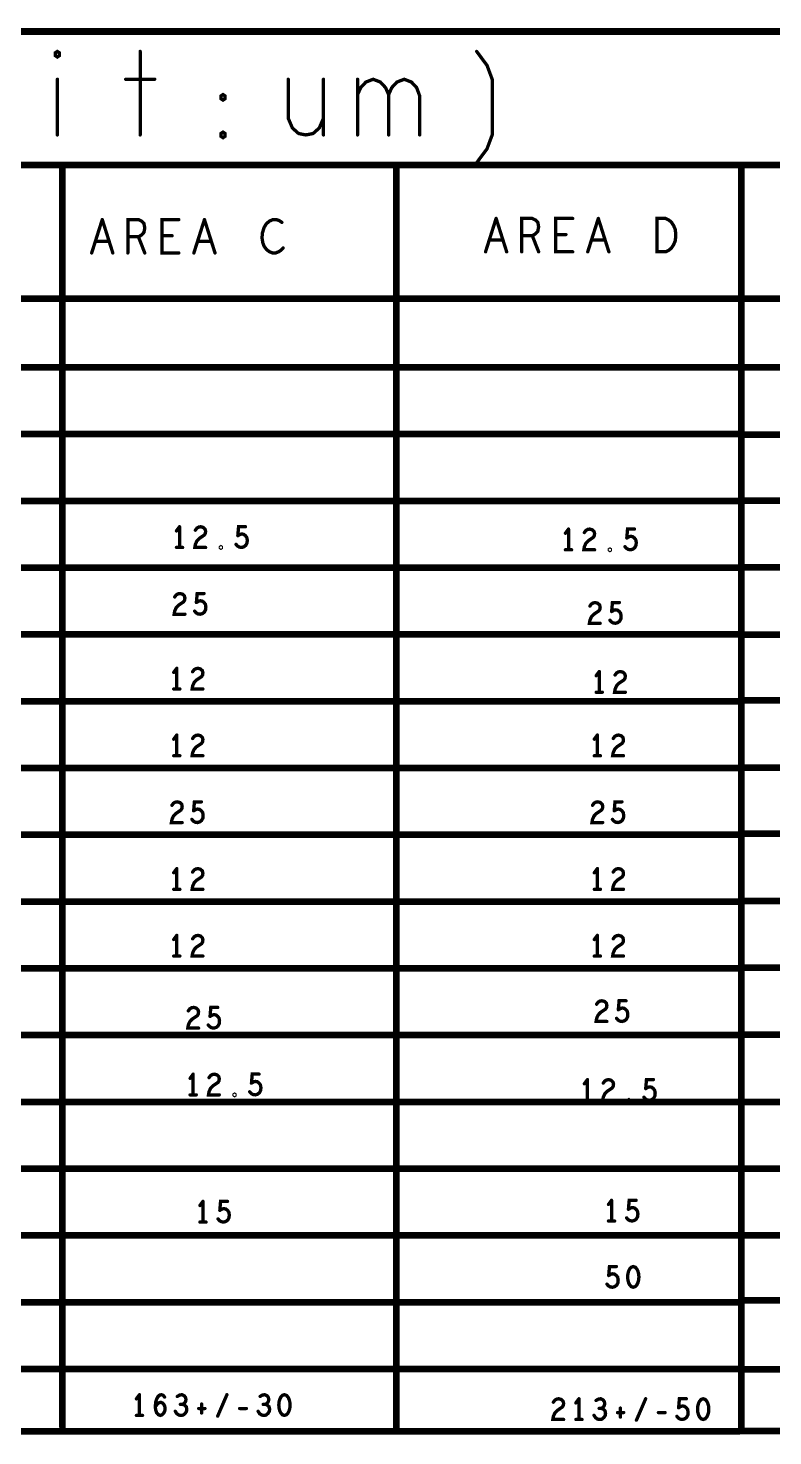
# Model space of a CAD drawing. Header units: millimetres. Extents: x 3362 to 3827, y -139 to 191.
# Drawn here: x 3760.2 to 3788.6, y 81.1 to 134.7 of the extents above; entities that cross this region are included whole.
import ezdxf

# ---------------------------------------------------------------- set-up
doc = ezdxf.new("R2010")
doc.units = ezdxf.units.MM
doc.header["$LTSCALE"] = 23.1
doc.layers.get('0').update_dxf_attribs({"linetype": 'CONTINUOUS'})

# ---------------------------------------------------------------- blocks, each defined once
blk = doc.blocks.new('PAD_R1')
at = {"const_width": 0.5}
blk.add_lwpolyline([(0.25, 0, 1), (-0.25, 0, 1)], format="xyb", close=True, dxfattribs=at)

msp = doc.modelspace()

# ---------------------------------------------------------------- linework, layer by layer
for points, const_width in [([(3787.355, 134.547), (3663.509, 134.547)], 0.254), ([(3787.355, 134.547), (3803.829, 134.547), (3804.246, 134.13), (3804.246, 128.884)], 0.254), ([(3764.5, 133.788), (3764.5, 130.613)], 0.127), ([(3777.296, 129.555), (3777.689, 130.084), (3777.886, 130.613), (3777.886, 132.73), (3777.689, 133.259), (3777.296, 133.788)], 0.127), ([(3761.351, 132.73), (3761.351, 130.613)], 0.127), ([(3763.949, 132.73), (3765.052, 132.73)], 0.127), ([(3770.13, 132.73), (3770.13, 131.248), (3770.288, 130.877), (3770.524, 130.666), (3770.8, 130.613), (3771.075, 130.666), (3771.311, 130.877), (3771.469, 131.248)], 0.127), ([(3771.469, 130.613), (3771.469, 132.73)], 0.127), ([(3772.768, 132.148), (3772.886, 132.412), (3773.083, 132.624), (3773.359, 132.73), (3773.634, 132.624), (3773.831, 132.412), (3773.949, 132.148), (3773.949, 130.613)], 0.127), ([(3772.768, 130.613), (3772.768, 132.73)], 0.127), ([(3773.949, 132.148), (3774.067, 132.412), (3774.264, 132.624), (3774.54, 132.73), (3774.815, 132.624), (3775.012, 132.412), (3775.13, 132.095), (3775.13, 130.613)], 0.127), ([(3749.095, 129.467), (3761.543, 129.467), (3774.243, 129.467)], 0.254), ([(3761.543, 129.467), (3761.543, 81.477)], 0.254), ([(3774.243, 81.296), (3774.243, 129.467)], 0.254), ([(3774.243, 81.296), (3774.243, 129.467)], 0.254), ([(3774.243, 129.467), (3787.355, 129.467)], 0.254), ([(3787.355, 121.847), (3787.355, 124.387), (3787.355, 129.467)], 0.254), ([(3762.656, 126.123), (3763.058, 127.393)], 0.127), ([(3763.058, 127.393), (3763.46, 126.123)], 0.127), ([(3764.031, 126.123), (3764.031, 127.393), (3764.434, 127.393), (3764.562, 127.33), (3764.643, 127.245), (3764.675, 127.076), (3764.643, 126.906), (3764.546, 126.801), (3764.434, 126.737), (3764.031, 126.737)], 0.127), ([(3765.97, 126.123), (3765.327, 126.123), (3765.327, 127.393), (3765.97, 127.393)], 0.127), ([(3766.542, 126.123), (3766.944, 127.393)], 0.127), ([(3766.944, 127.393), (3767.346, 126.123)], 0.127), ([(3769.889, 127.287), (3769.792, 127.351), (3769.68, 127.393), (3769.551, 127.393), (3769.406, 127.33), (3769.293, 127.224), (3769.213, 127.097), (3769.149, 126.885), (3769.133, 126.695), (3769.165, 126.504), (3769.213, 126.377), (3769.309, 126.25), (3769.422, 126.166), (3769.535, 126.123), (3769.647, 126.123), (3769.76, 126.166), (3769.857, 126.229), (3769.937, 126.314)], 0.127), ([(3777.633, 126.166), (3778.035, 127.436)], 0.127), ([(3778.035, 127.436), (3778.437, 126.166)], 0.127), ([(3779.009, 126.166), (3779.009, 127.436), (3779.411, 127.436), (3779.54, 127.372), (3779.62, 127.288), (3779.652, 127.118), (3779.62, 126.949), (3779.524, 126.843), (3779.411, 126.78), (3779.009, 126.78)], 0.127), ([(3780.948, 126.166), (3780.304, 126.166), (3780.304, 127.436), (3780.948, 127.436)], 0.127), ([(3781.519, 126.166), (3781.921, 127.436)], 0.127), ([(3781.921, 127.436), (3782.323, 126.166)], 0.127), ([(3763.315, 126.568), (3762.8, 126.568)], 0.127), ([(3764.434, 126.737), (3764.675, 126.123)], 0.127), ([(3765.713, 126.779), (3765.327, 126.779)], 0.127), ([(3767.201, 126.568), (3766.687, 126.568)], 0.127), ([(3778.292, 126.61), (3777.778, 126.61)], 0.127), ([(3779.411, 126.78), (3779.652, 126.166)], 0.127), ([(3780.69, 126.822), (3780.304, 126.822)], 0.127), ([(3782.179, 126.61), (3781.664, 126.61)], 0.127), ([(3663.509, 124.387), (3787.355, 124.387)], 0.254), ([(3787.355, 124.387), (3804.139, 124.387), (3804.236, 124.484)], 0.254), ([(3663.509, 121.771), (3787.355, 121.771)], 0.254), ([(3787.355, 119.307), (3787.355, 121.847)], 0.254), ([(3787.392, 121.777), (3804.177, 121.777)], 0.254), ([(3787.355, 116.767), (3787.355, 119.307)], 0.254), ([(3663.509, 119.231), (3787.355, 119.231)], 0.254), ([(3787.435, 119.217), (3804.219, 119.217)], 0.254), ([(3663.509, 116.691), (3787.355, 116.691)], 0.254), ([(3678.749, 116.691), (3678.749, 114.151), (3787.355, 114.151)], 0.254), ([(3787.355, 114.227), (3787.355, 116.767)], 0.254), ([(3787.414, 116.7), (3804.198, 116.7)], 0.254), ([(3765.997, 115.708), (3765.88, 115.551)], 0.127), ([(3765.997, 114.921), (3765.997, 115.708)], 0.127), ([(3766.599, 115.577), (3766.657, 115.656), (3766.726, 115.695), (3766.803, 115.708), (3766.901, 115.682), (3766.969, 115.616), (3766.988, 115.538), (3766.979, 115.459), (3766.94, 115.393), (3766.745, 115.262), (3766.657, 115.17), (3766.599, 115.039), (3766.579, 114.921), (3766.988, 114.921)], 0.127), ([(3768.213, 115.367), (3768.242, 115.708), (3768.505, 115.708)], 0.127), ([(3780.788, 115.619), (3780.671, 115.462)], 0.127), ([(3780.788, 114.832), (3780.788, 115.619)], 0.127), ([(3781.391, 115.488), (3781.449, 115.567), (3781.517, 115.606), (3781.595, 115.619), (3781.692, 115.593), (3781.761, 115.527), (3781.78, 115.449), (3781.77, 115.37), (3781.731, 115.304), (3781.537, 115.173), (3781.449, 115.081), (3781.391, 114.95), (3781.371, 114.832), (3781.78, 114.832)], 0.127), ([(3783.004, 115.278), (3783.034, 115.619), (3783.296, 115.619)], 0.127), ([(3768.145, 115.039), (3768.203, 114.973), (3768.271, 114.934), (3768.359, 114.921), (3768.446, 114.947), (3768.514, 115), (3768.563, 115.092), (3768.573, 115.196), (3768.554, 115.301), (3768.505, 115.367), (3768.437, 115.419), (3768.368, 115.433), (3768.3, 115.419), (3768.213, 115.367)], 0.127), ([(3782.936, 114.95), (3782.995, 114.885), (3783.063, 114.845), (3783.15, 114.832), (3783.238, 114.858), (3783.306, 114.911), (3783.355, 115.003), (3783.365, 115.108), (3783.345, 115.212), (3783.296, 115.278), (3783.228, 115.331), (3783.16, 115.344), (3783.092, 115.331), (3783.004, 115.278)], 0.127), ([(3765.88, 114.921), (3766.113, 114.921)], 0.127), ([(3780.671, 114.832), (3780.905, 114.832)], 0.127), ([(3787.355, 111.687), (3787.355, 114.227)], 0.254), ([(3787.414, 114.162), (3804.198, 114.162)], 0.254), ([(3765.812, 113.037), (3765.87, 113.116), (3765.938, 113.155), (3766.016, 113.168), (3766.113, 113.142), (3766.181, 113.076), (3766.201, 112.998), (3766.191, 112.919), (3766.152, 112.853), (3765.958, 112.722), (3765.87, 112.63), (3765.812, 112.499), (3765.792, 112.381), (3766.201, 112.381)], 0.127), ([(3766.638, 112.827), (3766.667, 113.168), (3766.93, 113.168)], 0.127), ([(3766.57, 112.499), (3766.628, 112.433), (3766.696, 112.394), (3766.784, 112.381), (3766.872, 112.407), (3766.94, 112.46), (3766.988, 112.552), (3766.998, 112.656), (3766.979, 112.761), (3766.93, 112.827), (3766.862, 112.879), (3766.794, 112.893), (3766.726, 112.879), (3766.638, 112.827)], 0.127), ([(3781.603, 112.692), (3781.661, 112.771), (3781.729, 112.81), (3781.807, 112.824), (3781.904, 112.797), (3781.972, 112.732), (3781.992, 112.653), (3781.982, 112.574), (3781.943, 112.509), (3781.749, 112.377), (3781.661, 112.286), (3781.603, 112.154), (3781.583, 112.036), (3781.992, 112.036)], 0.127), ([(3782.361, 112.154), (3782.419, 112.089), (3782.487, 112.049), (3782.575, 112.036), (3782.662, 112.062), (3782.731, 112.115), (3782.779, 112.207), (3782.789, 112.312), (3782.77, 112.417), (3782.721, 112.482), (3782.653, 112.535), (3782.585, 112.548), (3782.516, 112.535), (3782.429, 112.482)], 0.127), ([(3782.429, 112.482), (3782.458, 112.824), (3782.721, 112.824)], 0.127), ([(3663.509, 111.611), (3787.355, 111.611)], 0.254), ([(3787.355, 109.147), (3787.355, 111.687)], 0.254), ([(3787.456, 111.602), (3804.24, 111.602)], 0.254), ([(3765.893, 110.324), (3765.776, 110.167)], 0.127), ([(3765.893, 109.537), (3765.893, 110.324)], 0.127), ([(3766.495, 110.193), (3766.554, 110.272), (3766.622, 110.311), (3766.7, 110.324), (3766.797, 110.298), (3766.865, 110.232), (3766.885, 110.154), (3766.875, 110.075), (3766.836, 110.009), (3766.641, 109.878), (3766.554, 109.786), (3766.495, 109.655), (3766.476, 109.537), (3766.885, 109.537)], 0.127), ([(3781.957, 110.2), (3781.84, 110.043)], 0.127), ([(3781.957, 109.413), (3781.957, 110.2)], 0.127), ([(3782.559, 110.069), (3782.618, 110.148), (3782.686, 110.187), (3782.764, 110.2), (3782.861, 110.174), (3782.929, 110.108), (3782.949, 110.03), (3782.939, 109.951), (3782.9, 109.885), (3782.705, 109.754), (3782.618, 109.662), (3782.559, 109.531), (3782.54, 109.413), (3782.949, 109.413)], 0.127), ([(3765.776, 109.537), (3766.009, 109.537)], 0.127), ([(3781.84, 109.413), (3782.074, 109.413)], 0.127), ([(3787.355, 106.607), (3787.355, 109.147)], 0.254), ([(3663.509, 109.071), (3787.355, 109.071)], 0.254), ([(3787.414, 109.105), (3804.198, 109.105)], 0.254), ([(3765.893, 107.784), (3765.776, 107.627)], 0.127), ([(3765.893, 106.997), (3765.893, 107.784)], 0.127), ([(3766.495, 107.653), (3766.554, 107.732), (3766.622, 107.771), (3766.7, 107.784), (3766.797, 107.758), (3766.865, 107.692), (3766.885, 107.614), (3766.875, 107.535), (3766.836, 107.469), (3766.641, 107.338), (3766.554, 107.246), (3766.495, 107.115), (3766.476, 106.997), (3766.885, 106.997)], 0.127), ([(3781.886, 107.784), (3781.769, 107.627)], 0.127), ([(3781.886, 106.997), (3781.886, 107.784)], 0.127), ([(3782.488, 107.653), (3782.546, 107.732), (3782.614, 107.771), (3782.692, 107.784), (3782.79, 107.758), (3782.858, 107.692), (3782.877, 107.614), (3782.868, 107.535), (3782.829, 107.469), (3782.634, 107.338), (3782.546, 107.246), (3782.488, 107.115), (3782.468, 106.997), (3782.877, 106.997)], 0.127), ([(3663.509, 106.531), (3787.355, 106.531)], 0.254), ([(3765.776, 106.997), (3766.009, 106.997)], 0.127), ([(3781.769, 106.997), (3782.002, 106.997)], 0.127), ([(3787.355, 104.067), (3787.355, 106.607)], 0.254), ([(3787.372, 106.546), (3804.156, 106.546)], 0.254), ([(3765.708, 105.113), (3765.766, 105.192), (3765.834, 105.231), (3765.912, 105.244), (3766.009, 105.218), (3766.078, 105.152), (3766.097, 105.074), (3766.087, 104.995), (3766.048, 104.929), (3765.854, 104.798), (3765.766, 104.706), (3765.708, 104.575), (3765.688, 104.457), (3766.097, 104.457)], 0.127), ([(3766.466, 104.575), (3766.524, 104.51), (3766.592, 104.47), (3766.68, 104.457), (3766.768, 104.483), (3766.836, 104.536), (3766.885, 104.628), (3766.894, 104.733), (3766.875, 104.838), (3766.826, 104.903), (3766.758, 104.956), (3766.69, 104.969), (3766.622, 104.956), (3766.534, 104.903)], 0.127), ([(3766.534, 104.903), (3766.563, 105.244), (3766.826, 105.244)], 0.127), ([(3781.701, 105.113), (3781.759, 105.192), (3781.827, 105.231), (3781.905, 105.244), (3782.002, 105.218), (3782.07, 105.152), (3782.09, 105.074), (3782.08, 104.995), (3782.041, 104.929), (3781.847, 104.798), (3781.759, 104.706), (3781.701, 104.575), (3781.681, 104.457), (3782.09, 104.457)], 0.127), ([(3782.459, 104.575), (3782.517, 104.51), (3782.585, 104.47), (3782.673, 104.457), (3782.761, 104.483), (3782.829, 104.536), (3782.877, 104.628), (3782.887, 104.733), (3782.868, 104.838), (3782.819, 104.903), (3782.751, 104.956), (3782.683, 104.969), (3782.614, 104.956), (3782.527, 104.903)], 0.127), ([(3782.527, 104.903), (3782.556, 105.244), (3782.819, 105.244)], 0.127), ([(3663.509, 103.991), (3787.355, 103.991)], 0.254), ([(3787.355, 101.527), (3787.355, 104.067)], 0.254), ([(3787.456, 104.029), (3804.241, 104.029)], 0.254), ([(3765.893, 102.704), (3765.776, 102.547)], 0.127), ([(3765.893, 101.917), (3765.893, 102.704)], 0.127), ([(3766.495, 102.573), (3766.554, 102.652), (3766.622, 102.691), (3766.7, 102.704), (3766.797, 102.678), (3766.865, 102.612), (3766.885, 102.534), (3766.875, 102.455), (3766.836, 102.389), (3766.641, 102.258), (3766.554, 102.166), (3766.495, 102.035), (3766.476, 101.917), (3766.885, 101.917)], 0.127), ([(3781.886, 102.704), (3781.769, 102.547)], 0.127), ([(3781.886, 101.917), (3781.886, 102.704)], 0.127), ([(3782.488, 102.573), (3782.546, 102.652), (3782.614, 102.691), (3782.692, 102.704), (3782.79, 102.678), (3782.858, 102.612), (3782.877, 102.534), (3782.868, 102.455), (3782.829, 102.389), (3782.634, 102.258), (3782.546, 102.166), (3782.488, 102.035), (3782.468, 101.917), (3782.877, 101.917)], 0.127), ([(3765.776, 101.917), (3766.009, 101.917)], 0.127), ([(3781.769, 101.917), (3782.002, 101.917)], 0.127), ([(3663.509, 101.451), (3787.355, 101.451)], 0.254), ([(3787.355, 98.987), (3787.355, 101.527)], 0.254), ([(3787.414, 101.469), (3804.198, 101.469)], 0.254), ([(3765.893, 100.164), (3765.776, 100.007)], 0.127), ([(3765.893, 99.377), (3765.893, 100.164)], 0.127), ([(3766.495, 100.033), (3766.554, 100.112), (3766.622, 100.151), (3766.7, 100.164), (3766.797, 100.138), (3766.865, 100.072), (3766.885, 99.994), (3766.875, 99.915), (3766.836, 99.849), (3766.641, 99.718), (3766.554, 99.626), (3766.495, 99.495), (3766.476, 99.377), (3766.885, 99.377)], 0.127), ([(3781.886, 100.164), (3781.769, 100.007)], 0.127), ([(3781.886, 99.377), (3781.886, 100.164)], 0.127), ([(3782.488, 100.033), (3782.546, 100.112), (3782.614, 100.151), (3782.692, 100.164), (3782.79, 100.138), (3782.858, 100.072), (3782.877, 99.994), (3782.868, 99.915), (3782.829, 99.849), (3782.634, 99.718), (3782.546, 99.626), (3782.488, 99.495), (3782.468, 99.377), (3782.877, 99.377)], 0.127), ([(3765.776, 99.377), (3766.009, 99.377)], 0.127), ([(3781.769, 99.377), (3782.002, 99.377)], 0.127), ([(3787.355, 96.447), (3787.355, 98.987)], 0.254), ([(3663.509, 98.911), (3787.355, 98.911)], 0.254), ([(3678.749, 98.911), (3678.749, 96.371), (3787.355, 96.371)], 0.254), ([(3787.414, 98.931), (3804.198, 98.931)], 0.254), ([(3766.331, 97.293), (3766.389, 97.372), (3766.457, 97.411), (3766.535, 97.425), (3766.632, 97.398), (3766.7, 97.333), (3766.72, 97.254), (3766.71, 97.175), (3766.671, 97.11), (3766.477, 96.978), (3766.389, 96.887), (3766.331, 96.755), (3766.311, 96.637), (3766.72, 96.637)], 0.127), ([(3767.157, 97.083), (3767.186, 97.425), (3767.449, 97.425)], 0.127), ([(3781.857, 97.545), (3781.915, 97.624), (3781.983, 97.664), (3782.061, 97.677), (3782.158, 97.651), (3782.226, 97.585), (3782.246, 97.506), (3782.236, 97.427), (3782.197, 97.362), (3782.003, 97.23), (3781.915, 97.139), (3781.857, 97.007), (3781.837, 96.889), (3782.246, 96.889)], 0.127), ([(3782.615, 97.007), (3782.673, 96.942), (3782.741, 96.903), (3782.829, 96.889), (3782.916, 96.916), (3782.985, 96.968), (3783.033, 97.06), (3783.043, 97.165), (3783.024, 97.27), (3782.975, 97.336), (3782.907, 97.388), (3782.839, 97.401), (3782.77, 97.388), (3782.683, 97.336)], 0.127), ([(3782.683, 97.336), (3782.712, 97.677), (3782.975, 97.677)], 0.127), ([(3767.089, 96.755), (3767.147, 96.69), (3767.215, 96.65), (3767.303, 96.637), (3767.39, 96.663), (3767.459, 96.716), (3767.507, 96.808), (3767.517, 96.913), (3767.498, 97.018), (3767.449, 97.083), (3767.381, 97.136), (3767.313, 97.149), (3767.244, 97.136), (3767.157, 97.083)], 0.127), ([(3787.355, 93.907), (3787.355, 96.447)], 0.254), ([(3787.414, 96.392), (3804.198, 96.392)], 0.254), ([(3766.515, 94.885), (3766.399, 94.727)], 0.127), ([(3766.515, 94.097), (3766.515, 94.885)], 0.127), ([(3767.118, 94.753), (3767.176, 94.832), (3767.244, 94.871), (3767.322, 94.885), (3767.42, 94.858), (3767.488, 94.793), (3767.507, 94.714), (3767.498, 94.635), (3767.459, 94.57), (3767.264, 94.438), (3767.176, 94.347), (3767.118, 94.215), (3767.098, 94.097), (3767.507, 94.097)], 0.127), ([(3768.732, 94.543), (3768.761, 94.885), (3769.024, 94.885)], 0.127), ([(3768.664, 94.215), (3768.722, 94.15), (3768.79, 94.11), (3768.878, 94.097), (3768.965, 94.123), (3769.033, 94.176), (3769.082, 94.268), (3769.092, 94.373), (3769.072, 94.478), (3769.024, 94.543), (3768.956, 94.596), (3768.887, 94.609), (3768.819, 94.596), (3768.732, 94.543)], 0.127), ([(3781.508, 94.677), (3781.391, 94.52)], 0.127), ([(3781.508, 93.89), (3781.508, 94.677)], 0.127), ([(3782.11, 94.546), (3782.169, 94.624), (3782.237, 94.664), (3782.315, 94.677), (3782.412, 94.651), (3782.48, 94.585), (3782.5, 94.506), (3782.49, 94.428), (3782.451, 94.362), (3782.256, 94.231), (3782.169, 94.139), (3782.11, 94.008), (3782.091, 93.89), (3782.5, 93.89)], 0.127), ([(3783.656, 94.008), (3783.714, 93.942), (3783.782, 93.903), (3783.87, 93.89), (3783.958, 93.916), (3784.026, 93.968), (3784.074, 94.06), (3784.084, 94.165), (3784.065, 94.27), (3784.016, 94.336), (3783.948, 94.388), (3783.88, 94.401), (3783.812, 94.388), (3783.724, 94.336)], 0.127), ([(3783.724, 94.336), (3783.753, 94.677), (3784.016, 94.677)], 0.127), ([(3663.509, 93.831), (3787.355, 93.831)], 0.254), ([(3766.399, 94.097), (3766.632, 94.097)], 0.127), ([(3781.391, 93.89), (3781.625, 93.89)], 0.127), ([(3787.355, 91.367), (3787.355, 93.907)], 0.254), ([(3787.478, 93.832), (3804.262, 93.832)], 0.254), ([(3663.509, 91.291), (3787.355, 91.291)], 0.254), ([(3787.351, 91.293), (3804.135, 91.293)], 0.254), ([(3787.355, 88.827), (3787.355, 91.367)], 0.254), ([(3766.888, 90.046), (3766.771, 89.888)], 0.127), ([(3766.888, 89.258), (3766.888, 90.046)], 0.127), ([(3767.529, 89.705), (3767.558, 90.046), (3767.821, 90.046)], 0.127), ([(3782.425, 90.086), (3782.308, 89.928)], 0.127), ([(3782.425, 89.299), (3782.425, 90.086)], 0.127), ([(3783.066, 89.745), (3783.096, 90.086), (3783.358, 90.086)], 0.127), ([(3767.461, 89.377), (3767.519, 89.311), (3767.587, 89.272), (3767.675, 89.258), (3767.763, 89.285), (3767.831, 89.337), (3767.879, 89.429), (3767.889, 89.534), (3767.87, 89.639), (3767.821, 89.705), (3767.753, 89.757), (3767.685, 89.77), (3767.617, 89.757), (3767.529, 89.705)], 0.127), ([(3782.998, 89.417), (3783.057, 89.351), (3783.125, 89.312), (3783.212, 89.299), (3783.3, 89.325), (3783.368, 89.377), (3783.417, 89.469), (3783.427, 89.574), (3783.407, 89.679), (3783.358, 89.745), (3783.29, 89.797), (3783.222, 89.81), (3783.154, 89.797), (3783.066, 89.745)], 0.127), ([(3766.771, 89.258), (3767.004, 89.258)], 0.127), ([(3782.308, 89.299), (3782.542, 89.299)], 0.127), ([(3787.355, 86.287), (3787.355, 88.827)], 0.254), ([(3663.509, 88.751), (3787.355, 88.751)], 0.254), ([(3663.509, 88.751), (3787.355, 88.751)], 0.254), ([(3787.309, 88.755), (3804.093, 88.755)], 0.254), ([(3782.249, 86.897), (3782.307, 86.832), (3782.375, 86.792), (3782.463, 86.779), (3782.551, 86.805), (3782.619, 86.858), (3782.668, 86.95), (3782.677, 87.055), (3782.658, 87.16), (3782.609, 87.225), (3782.541, 87.278), (3782.473, 87.291), (3782.405, 87.278), (3782.317, 87.225)], 0.127), ([(3782.317, 87.225), (3782.346, 87.567), (3782.609, 87.567)], 0.127), ([(3663.509, 86.211), (3787.355, 86.211)], 0.254), ([(3787.355, 83.747), (3787.355, 86.287)], 0.254), ([(3787.414, 86.28), (3804.198, 86.28)], 0.254), ([(3787.355, 83.671), (3663.509, 83.671)], 0.254), ([(3804.198, 81.309), (3787.355, 81.309), (3787.355, 83.747)], 0.254), ([(3787.372, 83.657), (3804.156, 83.657)], 0.254), ([(3764.474, 82.692), (3764.357, 82.534)], 0.127), ([(3764.474, 81.904), (3764.474, 82.692)], 0.127), ([(3765.076, 82.233), (3765.144, 82.324), (3765.203, 82.377), (3765.281, 82.403), (3765.349, 82.377), (3765.397, 82.324), (3765.436, 82.246), (3765.446, 82.154), (3765.436, 82.075), (3765.397, 81.996), (3765.339, 81.931), (3765.271, 81.904), (3765.193, 81.931), (3765.125, 82.009), (3765.086, 82.127), (3765.076, 82.259), (3765.095, 82.429), (3765.125, 82.521), (3765.173, 82.613), (3765.241, 82.679), (3765.31, 82.692), (3765.378, 82.666), (3765.427, 82.6)], 0.127), ([(3766.116, 82.324), (3766.175, 82.364), (3766.224, 82.429), (3766.243, 82.508), (3766.224, 82.587), (3766.175, 82.652), (3766.087, 82.692), (3766, 82.679), (3765.912, 82.626)], 0.127), ([(3767.448, 81.878), (3767.798, 82.692)], 0.127), ([(3769.266, 82.324), (3769.324, 82.364), (3769.373, 82.429), (3769.393, 82.508), (3769.373, 82.587), (3769.324, 82.652), (3769.237, 82.692), (3769.149, 82.679), (3769.062, 82.626)], 0.127), ([(3780.212, 82.406), (3780.271, 82.485), (3780.339, 82.524), (3780.417, 82.538), (3780.514, 82.511), (3780.582, 82.446), (3780.602, 82.367), (3780.592, 82.288), (3780.553, 82.223), (3780.358, 82.091), (3780.271, 82), (3780.212, 81.868), (3780.193, 81.75), (3780.602, 81.75)], 0.127), ([(3781.185, 82.538), (3781.068, 82.38)], 0.127), ([(3781.185, 81.75), (3781.185, 82.538)], 0.127), ([(3782.04, 82.17), (3782.099, 82.209), (3782.147, 82.275), (3782.167, 82.354), (3782.147, 82.433), (3782.099, 82.498), (3782.011, 82.538), (3781.923, 82.524), (3781.836, 82.472)], 0.127), ([(3783.372, 81.724), (3783.722, 82.538)], 0.127), ([(3784.976, 82.196), (3785.005, 82.538), (3785.268, 82.538)], 0.127), ([(3764.357, 81.904), (3764.59, 81.904)], 0.127), ([(3765.834, 82.062), (3765.893, 81.97), (3765.97, 81.918), (3766.058, 81.904), (3766.136, 81.918), (3766.214, 81.983), (3766.262, 82.062), (3766.272, 82.141), (3766.253, 82.233), (3766.185, 82.298), (3766.116, 82.324), (3766.029, 82.324)], 0.127), ([(3766.729, 82.167), (3766.962, 82.167)], 0.127), ([(3766.836, 82.337), (3766.836, 81.996)], 0.127), ([(3768.284, 82.167), (3768.537, 82.167)], 0.127), ([(3768.984, 82.062), (3769.042, 81.97), (3769.12, 81.918), (3769.208, 81.904), (3769.286, 81.918), (3769.364, 81.983), (3769.412, 82.062), (3769.422, 82.141), (3769.402, 82.233), (3769.334, 82.298), (3769.266, 82.324), (3769.178, 82.324)], 0.127), ([(3781.758, 81.908), (3781.816, 81.816), (3781.894, 81.763), (3781.982, 81.75), (3782.06, 81.763), (3782.138, 81.829), (3782.186, 81.908), (3782.196, 81.986), (3782.177, 82.078), (3782.109, 82.144), (3782.04, 82.17), (3781.953, 82.17)], 0.127), ([(3782.652, 82.013), (3782.886, 82.013)], 0.127), ([(3782.76, 82.183), (3782.76, 81.842)], 0.127), ([(3784.208, 82.013), (3784.461, 82.013)], 0.127), ([(3784.908, 81.868), (3784.966, 81.803), (3785.034, 81.763), (3785.122, 81.75), (3785.209, 81.776), (3785.277, 81.829), (3785.326, 81.921), (3785.336, 82.026), (3785.317, 82.131), (3785.268, 82.196), (3785.2, 82.249), (3785.131, 82.262), (3785.063, 82.249), (3784.976, 82.196)], 0.127), ([(3787.294, 81.304), (3663.448, 81.304)], 0.254), ([(3781.068, 81.75), (3781.302, 81.75)], 0.127)]:
    msp.add_lwpolyline(points, dxfattribs=dict(const_width=const_width))
at = {"const_width": 0.127}
for points in [[(3761.351, 133.576), (3761.272, 133.629), (3761.272, 133.735), (3761.351, 133.788), (3761.43, 133.735), (3761.43, 133.629)], [(3767.65, 131.936), (3767.571, 131.989), (3767.571, 132.095), (3767.65, 132.148), (3767.729, 132.095), (3767.729, 131.989)], [(3767.65, 130.507), (3767.571, 130.56), (3767.571, 130.666), (3767.65, 130.719), (3767.729, 130.666), (3767.729, 130.56)], [(3784.158, 126.166), (3784.158, 127.436), (3784.48, 127.436), (3784.609, 127.372), (3784.705, 127.288), (3784.786, 127.161), (3784.85, 127.012), (3784.866, 126.801), (3784.85, 126.589), (3784.786, 126.441), (3784.705, 126.314), (3784.609, 126.229), (3784.48, 126.166)], [(3767.571, 114.895), (3767.552, 114.908), (3767.552, 114.934), (3767.571, 114.947), (3767.591, 114.934), (3767.591, 114.908)], [(3782.363, 114.806), (3782.343, 114.819), (3782.343, 114.845), (3782.363, 114.858), (3782.383, 114.845), (3782.383, 114.819)], [(3768.09, 94.071), (3768.071, 94.084), (3768.071, 94.11), (3768.09, 94.123), (3768.11, 94.11), (3768.11, 94.084)], [(3783.083, 93.863), (3783.063, 93.876), (3783.063, 93.903), (3783.083, 93.916), (3783.102, 93.903), (3783.102, 93.876)], [(3783.25, 87.567), (3783.173, 87.54), (3783.114, 87.475), (3783.075, 87.396), (3783.046, 87.291), (3783.036, 87.173), (3783.046, 87.055), (3783.075, 86.95), (3783.114, 86.871), (3783.173, 86.805), (3783.25, 86.779), (3783.328, 86.805), (3783.387, 86.871), (3783.426, 86.95), (3783.455, 87.055), (3783.465, 87.173), (3783.455, 87.291), (3783.426, 87.396), (3783.387, 87.475), (3783.328, 87.54)], [(3769.985, 82.692), (3769.907, 82.666), (3769.849, 82.6), (3769.81, 82.521), (3769.781, 82.416), (3769.771, 82.298), (3769.781, 82.18), (3769.81, 82.075), (3769.849, 81.996), (3769.907, 81.931), (3769.985, 81.904), (3770.063, 81.931), (3770.122, 81.996), (3770.161, 82.075), (3770.19, 82.18), (3770.199, 82.298), (3770.19, 82.416), (3770.161, 82.521), (3770.122, 82.6), (3770.063, 82.666)], [(3785.909, 82.538), (3785.831, 82.511), (3785.773, 82.446), (3785.734, 82.367), (3785.705, 82.262), (3785.695, 82.144), (3785.705, 82.026), (3785.734, 81.921), (3785.773, 81.842), (3785.831, 81.776), (3785.909, 81.75), (3785.987, 81.776), (3786.046, 81.842), (3786.084, 81.921), (3786.114, 82.026), (3786.123, 82.144), (3786.114, 82.262), (3786.084, 82.367), (3786.046, 82.446), (3785.987, 82.511)]]:
    msp.add_lwpolyline(points, close=True, dxfattribs=at)
at = {"const_width": 0.254}
msp.add_lwpolyline([(3787.355, 129.467), (3804.133, 129.467, -0.198943), (3804.236, 129.425), (3804.236, 81.254)], format="xyb", dxfattribs=at)

# ---------------------------------------------------------------- block references
for p, xscale, yscale in [((3787.355, 134.547), 0.254, 0.254), ((3787.355, 134.547), 0.254, 0.254), ((3764.5, 133.788), 0.127, 0.127), ((3777.296, 133.788), 0.127, 0.127), ((3761.351, 132.73), 0.127, 0.127), ((3763.949, 132.73), 0.127, 0.127), ((3765.052, 132.73), 0.127, 0.127), ((3770.13, 132.73), 0.127, 0.127), ((3771.469, 132.73), 0.127, 0.127), ((3772.768, 132.73), 0.127, 0.127), ((3772.768, 132.148), 0.127, 0.127), ((3773.949, 132.148), 0.127, 0.127), ((3771.469, 131.248), 0.127, 0.127), ((3761.351, 130.613), 0.127, 0.127), ((3764.5, 130.613), 0.127, 0.127), ((3771.469, 130.613), 0.127, 0.127), ((3772.768, 130.613), 0.127, 0.127), ((3773.949, 130.613), 0.127, 0.127), ((3775.13, 130.613), 0.127, 0.127), ((3761.543, 129.467), 0.254, 0.254), ((3774.243, 129.467), 0.254, 0.254), ((3774.243, 129.467), 0.254, 0.254), ((3774.243, 129.467), 0.254, 0.254), ((3774.243, 129.467), 0.254, 0.254), ((3777.296, 129.555), 0.127, 0.127), ((3787.355, 129.467), 0.254, 0.254), ((3787.355, 129.467), 0.254, 0.254), ((3787.355, 129.467), 0.254, 0.254), ((3763.058, 127.393), 0.127, 0.127), ((3763.058, 127.393), 0.127, 0.127), ((3765.97, 127.393), 0.127, 0.127), ((3766.944, 127.393), 0.127, 0.127), ((3766.944, 127.393), 0.127, 0.127), ((3778.035, 127.436), 0.127, 0.127), ((3778.035, 127.436), 0.127, 0.127), ((3780.948, 127.436), 0.127, 0.127), ((3781.921, 127.436), 0.127, 0.127), ((3781.921, 127.436), 0.127, 0.127), ((3769.889, 127.287), 0.127, 0.127), ((3762.8, 126.568), 0.127, 0.127), ((3763.315, 126.568), 0.127, 0.127), ((3764.031, 126.737), 0.127, 0.127), ((3764.434, 126.737), 0.127, 0.127), ((3765.327, 126.779), 0.127, 0.127), ((3765.713, 126.779), 0.127, 0.127), ((3766.687, 126.568), 0.127, 0.127), ((3767.201, 126.568), 0.127, 0.127), ((3769.937, 126.314), 0.127, 0.127), ((3777.778, 126.61), 0.127, 0.127), ((3778.292, 126.61), 0.127, 0.127), ((3779.009, 126.78), 0.127, 0.127), ((3779.411, 126.78), 0.127, 0.127), ((3780.304, 126.822), 0.127, 0.127), ((3780.69, 126.822), 0.127, 0.127), ((3781.664, 126.61), 0.127, 0.127), ((3782.179, 126.61), 0.127, 0.127), ((3762.656, 126.123), 0.127, 0.127), ((3763.46, 126.123), 0.127, 0.127), ((3764.031, 126.123), 0.127, 0.127), ((3764.675, 126.123), 0.127, 0.127), ((3765.97, 126.123), 0.127, 0.127), ((3766.542, 126.123), 0.127, 0.127), ((3767.346, 126.123), 0.127, 0.127), ((3777.633, 126.166), 0.127, 0.127), ((3778.437, 126.166), 0.127, 0.127), ((3779.009, 126.166), 0.127, 0.127), ((3779.652, 126.166), 0.127, 0.127), ((3780.948, 126.166), 0.127, 0.127), ((3781.519, 126.166), 0.127, 0.127), ((3782.323, 126.166), 0.127, 0.127), ((3787.355, 124.387), 0.254, 0.254), ((3787.355, 124.387), 0.254, 0.254), ((3787.355, 121.847), 0.254, 0.254), ((3787.355, 121.847), 0.254, 0.254), ((3787.355, 121.771), 0.254, 0.254), ((3787.392, 121.777), 0.254, 0.254), ((3787.355, 119.307), 0.254, 0.254), ((3787.355, 119.307), 0.254, 0.254), ((3787.355, 119.231), 0.254, 0.254), ((3787.435, 119.217), 0.254, 0.254), ((3787.355, 116.767), 0.254, 0.254), ((3787.355, 116.767), 0.254, 0.254), ((3787.355, 116.691), 0.254, 0.254), ((3787.414, 116.7), 0.254, 0.254), ((3765.997, 115.708), 0.127, 0.127), ((3765.997, 115.708), 0.127, 0.127), ((3768.505, 115.708), 0.127, 0.127), ((3780.788, 115.619), 0.127, 0.127), ((3780.788, 115.619), 0.127, 0.127), ((3783.296, 115.619), 0.127, 0.127), ((3765.88, 115.551), 0.127, 0.127), ((3766.599, 115.577), 0.127, 0.127), ((3768.213, 115.367), 0.127, 0.127), ((3768.213, 115.367), 0.127, 0.127), ((3780.671, 115.462), 0.127, 0.127), ((3781.391, 115.488), 0.127, 0.127), ((3783.004, 115.278), 0.127, 0.127), ((3783.004, 115.278), 0.127, 0.127), ((3765.88, 114.921), 0.127, 0.127), ((3765.997, 114.921), 0.127, 0.127), ((3766.113, 114.921), 0.127, 0.127), ((3766.988, 114.921), 0.127, 0.127), ((3768.145, 115.039), 0.127, 0.127), ((3780.671, 114.832), 0.127, 0.127), ((3780.788, 114.832), 0.127, 0.127), ((3780.905, 114.832), 0.127, 0.127), ((3781.78, 114.832), 0.127, 0.127), ((3782.936, 114.95), 0.127, 0.127), ((3787.355, 114.227), 0.254, 0.254), ((3787.355, 114.227), 0.254, 0.254), ((3787.355, 114.151), 0.254, 0.254), ((3787.414, 114.162), 0.254, 0.254), ((3765.812, 113.037), 0.127, 0.127), ((3766.93, 113.168), 0.127, 0.127), ((3766.57, 112.499), 0.127, 0.127), ((3766.638, 112.827), 0.127, 0.127), ((3766.638, 112.827), 0.127, 0.127), ((3781.603, 112.692), 0.127, 0.127), ((3782.429, 112.482), 0.127, 0.127), ((3782.429, 112.482), 0.127, 0.127), ((3782.721, 112.824), 0.127, 0.127), ((3766.201, 112.381), 0.127, 0.127), ((3781.992, 112.036), 0.127, 0.127), ((3782.361, 112.154), 0.127, 0.127), ((3787.355, 111.687), 0.254, 0.254), ((3787.355, 111.687), 0.254, 0.254), ((3787.355, 111.611), 0.254, 0.254), ((3787.456, 111.602), 0.254, 0.254), ((3765.893, 110.324), 0.127, 0.127), ((3765.893, 110.324), 0.127, 0.127), ((3765.776, 110.167), 0.127, 0.127), ((3766.495, 110.193), 0.127, 0.127), ((3781.84, 110.043), 0.127, 0.127), ((3781.957, 110.2), 0.127, 0.127), ((3781.957, 110.2), 0.127, 0.127), ((3782.559, 110.069), 0.127, 0.127), ((3765.776, 109.537), 0.127, 0.127), ((3765.893, 109.537), 0.127, 0.127), ((3766.009, 109.537), 0.127, 0.127), ((3766.885, 109.537), 0.127, 0.127), ((3781.84, 109.413), 0.127, 0.127), ((3781.957, 109.413), 0.127, 0.127), ((3782.074, 109.413), 0.127, 0.127), ((3782.949, 109.413), 0.127, 0.127), ((3787.355, 109.147), 0.254, 0.254), ((3787.355, 109.147), 0.254, 0.254), ((3787.355, 109.071), 0.254, 0.254), ((3787.414, 109.105), 0.254, 0.254), ((3765.776, 107.627), 0.127, 0.127), ((3765.893, 107.784), 0.127, 0.127), ((3765.893, 107.784), 0.127, 0.127), ((3766.495, 107.653), 0.127, 0.127), ((3781.769, 107.627), 0.127, 0.127), ((3781.886, 107.784), 0.127, 0.127), ((3781.886, 107.784), 0.127, 0.127), ((3782.488, 107.653), 0.127, 0.127), ((3765.776, 106.997), 0.127, 0.127), ((3765.893, 106.997), 0.127, 0.127), ((3766.009, 106.997), 0.127, 0.127), ((3766.885, 106.997), 0.127, 0.127), ((3781.769, 106.997), 0.127, 0.127), ((3781.886, 106.997), 0.127, 0.127), ((3782.002, 106.997), 0.127, 0.127), ((3782.877, 106.997), 0.127, 0.127), ((3787.355, 106.607), 0.254, 0.254), ((3787.355, 106.607), 0.254, 0.254), ((3787.355, 106.531), 0.254, 0.254), ((3787.372, 106.546), 0.254, 0.254), ((3765.708, 105.113), 0.127, 0.127), ((3766.534, 104.903), 0.127, 0.127), ((3766.534, 104.903), 0.127, 0.127), ((3766.826, 105.244), 0.127, 0.127), ((3781.701, 105.113), 0.127, 0.127), ((3782.527, 104.903), 0.127, 0.127), ((3782.527, 104.903), 0.127, 0.127), ((3782.819, 105.244), 0.127, 0.127), ((3766.097, 104.457), 0.127, 0.127), ((3766.466, 104.575), 0.127, 0.127), ((3782.09, 104.457), 0.127, 0.127), ((3782.459, 104.575), 0.127, 0.127), ((3787.355, 104.067), 0.254, 0.254), ((3787.355, 104.067), 0.254, 0.254), ((3787.355, 103.991), 0.254, 0.254), ((3787.456, 104.029), 0.254, 0.254), ((3765.776, 102.547), 0.127, 0.127), ((3765.893, 102.704), 0.127, 0.127), ((3765.893, 102.704), 0.127, 0.127), ((3766.495, 102.573), 0.127, 0.127), ((3781.769, 102.547), 0.127, 0.127), ((3781.886, 102.704), 0.127, 0.127), ((3781.886, 102.704), 0.127, 0.127), ((3782.488, 102.573), 0.127, 0.127), ((3765.776, 101.917), 0.127, 0.127), ((3765.893, 101.917), 0.127, 0.127), ((3766.009, 101.917), 0.127, 0.127), ((3766.885, 101.917), 0.127, 0.127), ((3781.769, 101.917), 0.127, 0.127), ((3781.886, 101.917), 0.127, 0.127), ((3782.002, 101.917), 0.127, 0.127), ((3782.877, 101.917), 0.127, 0.127), ((3787.355, 101.527), 0.254, 0.254), ((3787.355, 101.527), 0.254, 0.254), ((3787.355, 101.451), 0.254, 0.254), ((3787.414, 101.469), 0.254, 0.254), ((3765.893, 100.164), 0.127, 0.127), ((3765.893, 100.164), 0.127, 0.127), ((3781.886, 100.164), 0.127, 0.127), ((3781.886, 100.164), 0.127, 0.127), ((3765.776, 100.007), 0.127, 0.127), ((3766.495, 100.033), 0.127, 0.127), ((3781.769, 100.007), 0.127, 0.127), ((3782.488, 100.033), 0.127, 0.127), ((3765.776, 99.377), 0.127, 0.127), ((3765.893, 99.377), 0.127, 0.127), ((3766.009, 99.377), 0.127, 0.127), ((3766.885, 99.377), 0.127, 0.127), ((3781.769, 99.377), 0.127, 0.127), ((3781.886, 99.377), 0.127, 0.127), ((3782.002, 99.377), 0.127, 0.127), ((3782.877, 99.377), 0.127, 0.127), ((3787.355, 98.987), 0.254, 0.254), ((3787.355, 98.987), 0.254, 0.254), ((3787.355, 98.911), 0.254, 0.254), ((3787.414, 98.931), 0.254, 0.254), ((3767.449, 97.425), 0.127, 0.127), ((3781.857, 97.545), 0.127, 0.127), ((3782.975, 97.677), 0.127, 0.127), ((3766.331, 97.293), 0.127, 0.127), ((3767.157, 97.083), 0.127, 0.127), ((3767.157, 97.083), 0.127, 0.127), ((3782.246, 96.889), 0.127, 0.127), ((3782.615, 97.007), 0.127, 0.127), ((3782.683, 97.336), 0.127, 0.127), ((3782.683, 97.336), 0.127, 0.127), ((3766.72, 96.637), 0.127, 0.127), ((3767.089, 96.755), 0.127, 0.127), ((3787.355, 96.447), 0.254, 0.254), ((3787.355, 96.447), 0.254, 0.254), ((3787.355, 96.371), 0.254, 0.254), ((3787.414, 96.392), 0.254, 0.254), ((3766.399, 94.727), 0.127, 0.127), ((3766.515, 94.885), 0.127, 0.127), ((3766.515, 94.885), 0.127, 0.127), ((3767.118, 94.753), 0.127, 0.127), ((3769.024, 94.885), 0.127, 0.127), ((3768.664, 94.215), 0.127, 0.127), ((3768.732, 94.543), 0.127, 0.127), ((3768.732, 94.543), 0.127, 0.127), ((3781.391, 94.52), 0.127, 0.127), ((3781.508, 94.677), 0.127, 0.127), ((3781.508, 94.677), 0.127, 0.127), ((3782.11, 94.546), 0.127, 0.127), ((3783.724, 94.336), 0.127, 0.127), ((3783.724, 94.336), 0.127, 0.127), ((3784.016, 94.677), 0.127, 0.127), ((3766.399, 94.097), 0.127, 0.127), ((3766.515, 94.097), 0.127, 0.127), ((3766.632, 94.097), 0.127, 0.127), ((3767.507, 94.097), 0.127, 0.127), ((3781.391, 93.89), 0.127, 0.127), ((3781.508, 93.89), 0.127, 0.127), ((3781.625, 93.89), 0.127, 0.127), ((3782.5, 93.89), 0.127, 0.127), ((3783.656, 94.008), 0.127, 0.127), ((3787.355, 93.907), 0.254, 0.254), ((3787.355, 93.907), 0.254, 0.254), ((3787.355, 93.831), 0.254, 0.254), ((3787.478, 93.832), 0.254, 0.254), ((3787.351, 91.293), 0.254, 0.254), ((3787.355, 91.367), 0.254, 0.254), ((3787.355, 91.367), 0.254, 0.254), ((3787.355, 91.291), 0.254, 0.254), ((3766.888, 90.046), 0.127, 0.127), ((3766.888, 90.046), 0.127, 0.127), ((3767.821, 90.046), 0.127, 0.127), ((3782.308, 89.928), 0.127, 0.127), ((3782.425, 90.086), 0.127, 0.127), ((3782.425, 90.086), 0.127, 0.127), ((3783.358, 90.086), 0.127, 0.127), ((3766.771, 89.888), 0.127, 0.127), ((3767.461, 89.377), 0.127, 0.127), ((3767.529, 89.705), 0.127, 0.127), ((3767.529, 89.705), 0.127, 0.127), ((3782.998, 89.417), 0.127, 0.127), ((3783.066, 89.745), 0.127, 0.127), ((3783.066, 89.745), 0.127, 0.127), ((3766.771, 89.258), 0.127, 0.127), ((3766.888, 89.258), 0.127, 0.127), ((3767.004, 89.258), 0.127, 0.127), ((3782.308, 89.299), 0.127, 0.127), ((3782.425, 89.299), 0.127, 0.127), ((3782.542, 89.299), 0.127, 0.127), ((3787.355, 88.827), 0.254, 0.254), ((3787.355, 88.827), 0.254, 0.254), ((3787.309, 88.755), 0.254, 0.254), ((3787.355, 88.751), 0.254, 0.254), ((3787.355, 88.751), 0.254, 0.254), ((3782.317, 87.225), 0.127, 0.127), ((3782.317, 87.225), 0.127, 0.127), ((3782.609, 87.567), 0.127, 0.127), ((3782.249, 86.897), 0.127, 0.127), ((3787.355, 86.287), 0.254, 0.254), ((3787.355, 86.287), 0.254, 0.254), ((3787.355, 86.211), 0.254, 0.254), ((3787.414, 86.28), 0.254, 0.254), ((3787.355, 83.747), 0.254, 0.254), ((3787.355, 83.747), 0.254, 0.254), ((3787.355, 83.671), 0.254, 0.254), ((3787.372, 83.657), 0.254, 0.254), ((3764.357, 82.534), 0.127, 0.127), ((3764.474, 82.692), 0.127, 0.127), ((3764.474, 82.692), 0.127, 0.127), ((3765.427, 82.6), 0.127, 0.127), ((3765.912, 82.626), 0.127, 0.127), ((3767.798, 82.692), 0.127, 0.127), ((3769.062, 82.626), 0.127, 0.127), ((3780.212, 82.406), 0.127, 0.127), ((3781.185, 82.538), 0.127, 0.127), ((3781.185, 82.538), 0.127, 0.127), ((3781.836, 82.472), 0.127, 0.127), ((3783.722, 82.538), 0.127, 0.127), ((3785.268, 82.538), 0.127, 0.127), ((3764.357, 81.904), 0.127, 0.127), ((3764.474, 81.904), 0.127, 0.127), ((3764.59, 81.904), 0.127, 0.127), ((3765.076, 82.233), 0.127, 0.127), ((3765.834, 82.062), 0.127, 0.127), ((3766.029, 82.324), 0.127, 0.127), ((3766.116, 82.324), 0.127, 0.127), ((3766.729, 82.167), 0.127, 0.127), ((3766.836, 82.337), 0.127, 0.127), ((3766.836, 81.996), 0.127, 0.127), ((3766.962, 82.167), 0.127, 0.127), ((3767.448, 81.878), 0.127, 0.127), ((3768.284, 82.167), 0.127, 0.127), ((3768.537, 82.167), 0.127, 0.127), ((3768.984, 82.062), 0.127, 0.127), ((3769.178, 82.324), 0.127, 0.127), ((3769.266, 82.324), 0.127, 0.127), ((3781.068, 82.38), 0.127, 0.127), ((3781.758, 81.908), 0.127, 0.127), ((3781.953, 82.17), 0.127, 0.127), ((3782.04, 82.17), 0.127, 0.127), ((3782.652, 82.013), 0.127, 0.127), ((3782.76, 82.183), 0.127, 0.127), ((3782.886, 82.013), 0.127, 0.127), ((3784.208, 82.013), 0.127, 0.127), ((3784.461, 82.013), 0.127, 0.127), ((3784.908, 81.868), 0.127, 0.127), ((3784.976, 82.196), 0.127, 0.127), ((3784.976, 82.196), 0.127, 0.127), ((3761.543, 81.477), 0.254, 0.254), ((3774.243, 81.296), 0.254, 0.254), ((3774.243, 81.296), 0.254, 0.254), ((3780.602, 81.75), 0.127, 0.127), ((3781.068, 81.75), 0.127, 0.127), ((3781.185, 81.75), 0.127, 0.127), ((3781.302, 81.75), 0.127, 0.127), ((3782.76, 81.842), 0.127, 0.127), ((3783.372, 81.724), 0.127, 0.127), ((3787.294, 81.304), 0.254, 0.254)]:
    msp.add_blockref('PAD_R1', p, dxfattribs=dict(xscale=xscale, yscale=yscale))

doc.saveas('drawing.dxf')
